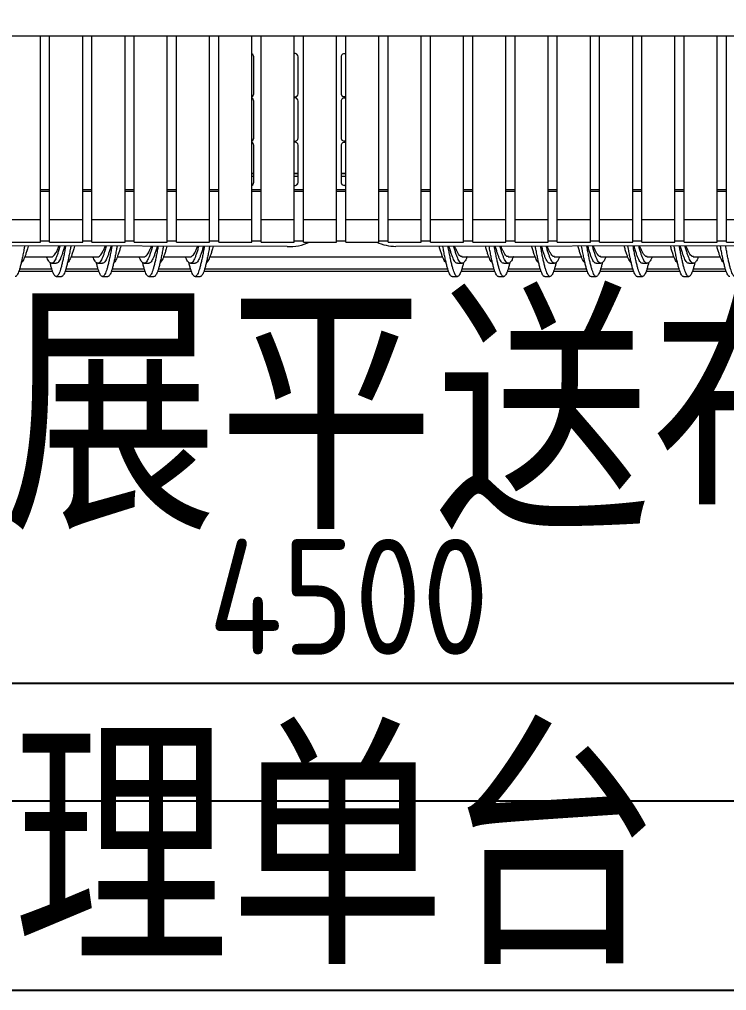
# Model space of a CAD drawing. Extents: x -2187 to 96136, y -11110 to 52208.
# Drawn here: x 49107 to 50177, y 23622 to 25091 of the extents above; entities that cross this region are included whole.
import ezdxf

# ---------------------------------------------------------------- set-up
doc = ezdxf.new("R2010")
doc.units = 0
doc.header["$LTSCALE"] = 1000
doc.header["$MEASUREMENT"] = 0
doc.layers.add('设备型号', color=7, linetype='Continuous')
doc.styles.get("Standard").update_dxf_attribs({"font": 'gbenor.shx', "bigfont": 'gbcbig.shx'})
doc.styles.add('图纸中文说明', font='simplex.shx', dxfattribs={"width": 0.8, "bigfont": 'hztxt.shx'})
doc.dimstyles.new('ISO-25', dxfattribs={"dimscale": 70, "dimtxt": 2.5, "dimasz": 2.5, "dimexe": 1.25, "dimexo": 0.625, "dimtad": 1, "dimtxsty": 'Standard', "dimcen": 2.5, "dimadec": 0, "dimazin": 0, "dimtfac": 1, "dimtmove": 0, "dimatfit": 3, "dimfxl": 0, "dimarcsym": 0})

# ---------------------------------------------------------------- blocks, each defined once
blk = doc.blocks.new('*D138')
at = {"color": 0, "lineweight": -2}
for p, q in [((47340.1, 24729.1), (47340.1, 23998.9)), ((51840.1, 24729.1), (51840.1, 23998.9)), ((51665.1, 24086.4), (47515.1, 24086.4))]:
    blk.add_line(p, q, dxfattribs=at)
at = {"color": 0}
for points in [[(47515.1, 24115.6), (47515.1, 24057.2), (47340.1, 24086.4)], [(51665.1, 24115.6), (51665.1, 24057.2), (51840.1, 24086.4)]]:
    blk.add_solid(points, dxfattribs=at)
at = {"layer": 'Defpoints', "color": 0}
for p in [(47340.1, 24772.8), (51840.1, 24772.8), (47340.1, 24086.4)]:
    blk.add_point(p, dxfattribs=at)
at = {"color": 0, "insert": (49605.7, 24217.7), "char_height": 175, "attachment_point": 5}
blk.add_mtext('4500', dxfattribs=at)
blk = doc.blocks.new('*D140')
at = {"color": 0, "lineweight": -2}
for p, q in [((52096.9, 35905.8), (52902.9, 35905.8)), ((52815.4, 35730.8), (52815.4, 22880.8)), ((46777.2, 22705.8), (52902.9, 22705.8))]:
    blk.add_line(p, q, dxfattribs=at)
at = {"color": 0}
for points in [[(52786.2, 35730.8), (52844.5, 35730.8), (52815.4, 35905.8)], [(52786.2, 22880.8), (52844.5, 22880.8), (52815.4, 22705.8)]]:
    blk.add_solid(points, dxfattribs=at)
at = {"layer": 'Defpoints', "color": 0}
for p in [(52053.1, 35905.8), (46733.5, 22705.8), (52815.4, 22705.8)]:
    blk.add_point(p, dxfattribs=at)
at = {"color": 0, "insert": (52684.1, 29455.8), "char_height": 175, "attachment_point": 5, "rotation": 90}
blk.add_mtext('13200', dxfattribs=at)

msp = doc.modelspace()

# ---------------------------------------------------------------- linework, layer by layer
at = {"color": 7, "linetype": 'Continuous', "lineweight": 15}
for p, q in [((47946.424, 25065.994), (51233.424, 25065.994)), ((49139.117, 24788.058), (49139.117, 25065.994)), ((49153.117, 24788.058), (49153.117, 25065.994)), ((49203.117, 24788.058), (49203.117, 25065.994)), ((49217.117, 24788.058), (49217.117, 25065.994)), ((49267.117, 24788.058), (49267.117, 25065.994)), ((49281.117, 24788.058), (49281.117, 25065.994)), ((49331.117, 24788.058), (49331.117, 25065.994)), ((49345.117, 24788.058), (49345.117, 25065.994)), ((49395.117, 24788.058), (49395.117, 25065.994)), ((49409.117, 24788.058), (49409.117, 25065.994)), ((49459.117, 24788.058), (49459.117, 25065.994)), ((49473.117, 24788.058), (49473.117, 25065.994)), ((49523.117, 24788.058), (49523.117, 25065.994)), ((49537.117, 24788.058), (49537.117, 25065.994)), ((49587.117, 24788.058), (49587.117, 25065.994)), ((49601.117, 24788.058), (49601.117, 25065.994)), ((49651.117, 24788.058), (49651.117, 25065.994)), ((49665.117, 24788.058), (49665.117, 25065.994)), ((49715.117, 24788.058), (49715.117, 25065.994)), ((49729.117, 24788.058), (49729.117, 25065.994)), ((49779.117, 24788.058), (49779.117, 25065.994)), ((49793.117, 24788.058), (49793.117, 25065.994)), ((49843.117, 24788.058), (49843.117, 25065.994)), ((49857.117, 24788.058), (49857.117, 25065.994)), ((49907.117, 24788.058), (49907.117, 25065.994)), ((49921.117, 24788.058), (49921.117, 25065.994)), ((49971.117, 24788.058), (49971.117, 25065.994)), ((49985.117, 24788.058), (49985.117, 25065.994)), ((50035.117, 24788.058), (50035.117, 25065.994)), ((50049.117, 24788.058), (50049.117, 25065.994)), ((50099.117, 24788.058), (50099.117, 25065.994)), ((50113.117, 24788.058), (50113.117, 25065.994)), ((50163.117, 24788.058), (50163.117, 25065.994)), ((50177.117, 24788.058), (50177.117, 25065.994)), ((49461.862, 24978.369), (49461.862, 25034.503)), ((49528.862, 24978.369), (49528.862, 25034.503)), ((49593.862, 25034.011), (49593.862, 24978.861)), ((49461.862, 24911.402), (49461.862, 24967.536)), ((49528.862, 24911.402), (49528.862, 24967.536)), ((49593.862, 24967.044), (49593.862, 24911.894)), ((49461.862, 24844.435), (49461.862, 24900.569)), ((49528.862, 24844.435), (49528.862, 24900.569)), ((49593.862, 24900.077), (49593.862, 24844.928)), ((49461.862, 24857.54), (49459.117, 24857.54)), ((49528.862, 24857.54), (49523.117, 24857.54)), ((49601.117, 24857.54), (49593.862, 24857.54)), ((49139.117, 24831.441), (49153.117, 24831.441)), ((49203.117, 24831.441), (49217.117, 24831.441)), ((49267.117, 24831.441), (49281.117, 24831.441)), ((49331.117, 24831.441), (49345.117, 24831.441)), ((49395.117, 24831.441), (49409.117, 24831.441)), ((49459.117, 24831.441), (49473.117, 24831.441)), ((49523.117, 24831.441), (49537.117, 24831.441)), ((49587.117, 24831.441), (49601.117, 24831.441)), ((49651.117, 24831.441), (49665.117, 24831.441)), ((49715.117, 24831.441), (49729.117, 24831.441)), ((49779.117, 24831.441), (49793.117, 24831.441)), ((49843.117, 24831.441), (49857.117, 24831.441)), ((49907.117, 24831.441), (49921.117, 24831.441)), ((49971.117, 24831.441), (49985.117, 24831.441)), ((50035.117, 24831.441), (50049.117, 24831.441)), ((50099.117, 24831.441), (50113.117, 24831.441)), ((50163.117, 24831.441), (50177.117, 24831.441)), ((49139.117, 24788.058), (49089.117, 24788.058)), ((49139.117, 24754.177), (49139.117, 24788.058)), ((49203.117, 24788.058), (49153.117, 24788.058)), ((49153.117, 24754.177), (49153.117, 24788.058)), ((49203.117, 24754.177), (49203.117, 24788.058)), ((49267.117, 24788.058), (49217.117, 24788.058)), ((49217.117, 24754.177), (49217.117, 24788.058)), ((49267.117, 24754.177), (49267.117, 24788.058)), ((49331.117, 24788.058), (49281.117, 24788.058)), ((49281.117, 24754.177), (49281.117, 24788.058)), ((49331.117, 24754.177), (49331.117, 24788.058)), ((49395.117, 24788.058), (49345.117, 24788.058)), ((49345.117, 24754.177), (49345.117, 24788.058)), ((49395.117, 24754.177), (49395.117, 24788.058)), ((49459.117, 24788.058), (49409.117, 24788.058)), ((49409.117, 24754.177), (49409.117, 24788.058)), ((49459.117, 24754.177), (49459.117, 24788.058)), ((49523.117, 24788.058), (49473.117, 24788.058)), ((49473.117, 24754.177), (49473.117, 24788.058)), ((49523.117, 24754.177), (49523.117, 24788.058)), ((49587.117, 24788.058), (49537.117, 24788.058)), ((49537.117, 24754.177), (49537.117, 24788.058)), ((49587.117, 24754.177), (49587.117, 24788.058)), ((49651.117, 24788.058), (49601.117, 24788.058)), ((49601.117, 24754.177), (49601.117, 24788.058)), ((49651.117, 24754.177), (49651.117, 24788.058)), ((49715.117, 24788.058), (49665.117, 24788.058)), ((49665.117, 24754.177), (49665.117, 24788.058)), ((49715.117, 24754.177), (49715.117, 24788.058)), ((49779.117, 24788.058), (49729.117, 24788.058)), ((49729.117, 24754.177), (49729.117, 24788.058)), ((49779.117, 24754.177), (49779.117, 24788.058)), ((49843.117, 24788.058), (49793.117, 24788.058)), ((49793.117, 24754.177), (49793.117, 24788.058)), ((49843.117, 24754.177), (49843.117, 24788.058)), ((49907.117, 24788.058), (49857.117, 24788.058)), ((49857.117, 24754.177), (49857.117, 24788.058)), ((49907.117, 24754.177), (49907.117, 24788.058)), ((49971.117, 24788.058), (49921.117, 24788.058)), ((49921.117, 24754.177), (49921.117, 24788.058)), ((49971.117, 24754.177), (49971.117, 24788.058)), ((50035.117, 24788.058), (49985.117, 24788.058)), ((49985.117, 24754.177), (49985.117, 24788.058)), ((50035.117, 24754.177), (50035.117, 24788.058)), ((50099.117, 24788.058), (50049.117, 24788.058)), ((50049.117, 24754.177), (50049.117, 24788.058)), ((50099.117, 24754.177), (50099.117, 24788.058)), ((50163.117, 24788.058), (50113.117, 24788.058)), ((50113.117, 24754.177), (50113.117, 24788.058)), ((50163.117, 24754.177), (50163.117, 24788.058)), ((50227.117, 24788.058), (50177.117, 24788.058)), ((50177.117, 24754.177), (50177.117, 24788.058)), ((49089.117, 24754.177), (49139.117, 24754.177)), ((49139.117, 24756.04), (49153.117, 24756.04)), ((49153.117, 24754.177), (49203.117, 24754.177)), ((49203.117, 24756.04), (49217.117, 24756.04)), ((49217.117, 24754.177), (49267.117, 24754.177)), ((49267.117, 24756.04), (49281.117, 24756.04)), ((49281.117, 24754.177), (49331.117, 24754.177)), ((49331.117, 24756.04), (49345.117, 24756.04)), ((49345.117, 24754.177), (49395.117, 24754.177)), ((49395.117, 24756.04), (49409.117, 24756.04)), ((49409.117, 24754.177), (49459.117, 24754.177)), ((49459.117, 24756.04), (49473.117, 24756.04)), ((49473.117, 24754.177), (49523.117, 24754.177)), ((49523.117, 24756.04), (49537.117, 24756.04)), ((49537.117, 24754.177), (49587.117, 24754.177)), ((49587.117, 24756.04), (49601.117, 24756.04)), ((49601.117, 24754.177), (49651.117, 24754.177)), ((49651.117, 24756.04), (49665.117, 24756.04)), ((49665.117, 24754.177), (49715.117, 24754.177)), ((49715.117, 24756.04), (49729.117, 24756.04)), ((49729.117, 24754.177), (49779.117, 24754.177)), ((49779.117, 24756.04), (49793.117, 24756.04)), ((49793.117, 24754.177), (49843.117, 24754.177)), ((49843.117, 24756.04), (49857.117, 24756.04)), ((49857.117, 24754.177), (49907.117, 24754.177)), ((49907.117, 24756.04), (49921.117, 24756.04)), ((49921.117, 24754.177), (49971.117, 24754.177)), ((49971.117, 24756.04), (49985.117, 24756.04)), ((49985.117, 24754.177), (50035.117, 24754.177)), ((50035.117, 24756.04), (50049.117, 24756.04)), ((50049.117, 24754.177), (50099.117, 24754.177)), ((50099.117, 24756.04), (50113.117, 24756.04)), ((50113.117, 24754.177), (50163.117, 24754.177)), ((50163.117, 24756.04), (50177.117, 24756.04)), ((50177.117, 24754.177), (50227.117, 24754.177)), ((49512.262, 24747.604), (47940.138, 24750.278)), ((51249.064, 24750.417), (49676.941, 24747.743)), ((49115.505, 24732.04), (49155.992, 24732.04)), ((49155.992, 24722.116), (49163.049, 24722.116)), ((49185.505, 24732.04), (49225.992, 24732.04)), ((49225.992, 24722.116), (49233.049, 24722.116)), ((49255.505, 24732.04), (49295.992, 24732.04)), ((49295.992, 24722.116), (49303.049, 24722.116)), ((49325.505, 24732.04), (49365.992, 24732.04)), ((49365.992, 24722.116), (49373.049, 24722.116)), ((49395.505, 24732.04), (49747.539, 24732.04)), ((49769.99, 24722.116), (49777.047, 24722.116)), ((49776.547, 24732.04), (49817.539, 24732.04)), ((49839.99, 24722.116), (49847.047, 24722.116)), ((49846.547, 24732.04), (49887.539, 24732.04)), ((49909.99, 24722.116), (49917.047, 24722.116)), ((49916.547, 24732.04), (49957.539, 24732.04)), ((49979.99, 24722.116), (49987.047, 24722.116)), ((49986.547, 24732.04), (50027.539, 24732.04)), ((50049.99, 24722.116), (50057.047, 24722.116)), ((50056.547, 24732.04), (50097.539, 24732.04)), ((50119.99, 24722.116), (50127.047, 24722.116)), ((50126.547, 24732.04), (50167.539, 24732.04)), ((49157.702, 24709.543), (49106.27, 24709.543)), ((49227.702, 24709.543), (49176.27, 24709.543)), ((49297.702, 24709.543), (49246.27, 24709.543)), ((49367.702, 24709.543), (49316.27, 24709.543)), ((49756.767, 24709.543), (49386.27, 24709.543)), ((49826.767, 24709.543), (49775.347, 24709.543)), ((49896.767, 24709.543), (49845.347, 24709.543)), ((49966.767, 24709.543), (49915.347, 24709.543)), ((50036.767, 24709.543), (49985.347, 24709.543)), ((50106.767, 24709.543), (50055.347, 24709.543)), ((50176.767, 24709.543), (50125.347, 24709.543)), ((49163.049, 24702.116), (49170.935, 24702.116)), ((49233.049, 24702.116), (49240.935, 24702.116)), ((49303.049, 24702.116), (49310.935, 24702.116)), ((49373.049, 24702.116), (49380.935, 24702.116)), ((49762.104, 24702.116), (49769.99, 24702.116)), ((49832.104, 24702.116), (49839.99, 24702.116)), ((49902.104, 24702.116), (49909.99, 24702.116)), ((49972.104, 24702.116), (49979.99, 24702.116)), ((50042.104, 24702.116), (50049.99, 24702.116)), ((50112.104, 24702.116), (50119.99, 24702.116))]:
    msp.add_line(p, q, dxfattribs=at)
at = {"color": 8, "linetype": 'Continuous', "lineweight": 15}
for p, q in [((49461.862, 24858.04), (49459.117, 24858.04)), ((49528.862, 24858.04), (49523.117, 24858.04)), ((49601.117, 24858.04), (49593.862, 24858.04)), ((49461.862, 24853.432), (49459.117, 24853.432)), ((49528.862, 24853.432), (49523.117, 24853.432)), ((49601.117, 24853.432), (49593.862, 24853.432)), ((49153.117, 24833.011), (49139.117, 24833.011)), ((49217.117, 24833.011), (49203.117, 24833.011)), ((49281.117, 24833.011), (49267.117, 24833.011)), ((49345.117, 24833.011), (49331.117, 24833.011)), ((49409.117, 24833.011), (49395.117, 24833.011)), ((49473.117, 24833.011), (49459.117, 24833.011)), ((49537.117, 24833.011), (49523.117, 24833.011)), ((49601.117, 24833.011), (49587.117, 24833.011)), ((49665.117, 24833.011), (49651.117, 24833.011)), ((49729.117, 24833.011), (49715.117, 24833.011)), ((49793.117, 24833.011), (49779.117, 24833.011)), ((49857.117, 24833.011), (49843.117, 24833.011)), ((49921.117, 24833.011), (49907.117, 24833.011)), ((49985.117, 24833.011), (49971.117, 24833.011)), ((50049.117, 24833.011), (50035.117, 24833.011)), ((50113.117, 24833.011), (50099.117, 24833.011)), ((50177.117, 24833.011), (50163.117, 24833.011)), ((49156.526, 24713.043), (49107.457, 24713.043)), ((49226.526, 24713.043), (49177.457, 24713.043)), ((49296.526, 24713.043), (49247.457, 24713.043)), ((49366.526, 24713.043), (49317.457, 24713.043)), ((49755.574, 24713.043), (49387.457, 24713.043)), ((49825.574, 24713.043), (49776.514, 24713.043)), ((49895.574, 24713.043), (49846.514, 24713.043)), ((49965.574, 24713.043), (49916.514, 24713.043)), ((50035.574, 24713.043), (49986.514, 24713.043)), ((50105.574, 24713.043), (50056.514, 24713.043)), ((50175.574, 24713.043), (50126.514, 24713.043))]:
    msp.add_line(p, q, dxfattribs=at)
msp.add_lwpolyline([(46733.469, 23622.073), (46733.469, 23909.152), (51841.663, 23909.152), (51841.663, 23622.073)])
at = {"color": 7, "linetype": 'Continuous', "lineweight": 15}
for centre, radius, start, end in [((49456.944, 25034.486), 4.918, 0.200996, 63.780415), ((49523.876, 25034.443), 4.987, 0.684331, 98.754301), ((49598.861, 25033.944), 4.999, 63.179428, 179.236247), ((49456.944, 24978.647), 4.918, 296.219585, 359.799004), ((49456.944, 24978.386), 4.918, 296.219585, 359.799004), ((49456.944, 24967.519), 4.918, 0.200996, 63.780415), ((49523.876, 24978.689), 4.987, 261.245699, 359.315669), ((49523.888, 24978.414), 4.975, 261.084334, 359.477034), ((49523.876, 24967.477), 4.987, 0.684331, 98.754301), ((49598.861, 24979.188), 4.999, 180.763753, 296.820572), ((49598.861, 24978.928), 4.999, 180.763753, 296.820572), ((49598.861, 24966.977), 4.999, 63.179428, 179.236247), ((49456.944, 24911.68), 4.918, 296.219585, 359.799004), ((49456.944, 24911.419), 4.918, 296.219585, 359.799004), ((49456.944, 24900.552), 4.918, 0.200996, 63.780415), ((49523.876, 24911.722), 4.987, 261.245699, 359.315669), ((49523.888, 24911.447), 4.975, 261.084334, 359.477034), ((49523.876, 24900.51), 4.987, 0.684331, 98.754301), ((49598.861, 24912.222), 4.999, 180.763753, 296.820572), ((49598.861, 24911.961), 4.999, 180.763753, 296.820572), ((49598.861, 24900.01), 4.999, 63.179428, 179.236247), ((49456.944, 24844.713), 4.918, 296.219585, 359.799004), ((49456.944, 24844.452), 4.918, 296.219585, 359.799004), ((49523.876, 24844.755), 4.987, 261.245699, 359.315669), ((49523.888, 24844.481), 4.975, 261.084334, 359.477034), ((49598.861, 24845.255), 4.999, 180.763753, 296.820572), ((49598.861, 24844.994), 4.999, 180.763753, 296.820572), ((49516.832, 24815.724), 68.273, 266.161755, 295.645073), ((49676.814, 24815.996), 68.253, 244.923031, 270.106761)]:
    msp.add_arc(centre, radius, start, end, dxfattribs=at)
for points, knots in [([(49115.161, 24748.28), (49114.831, 24746.437), (49114.015, 24741.884), (49112.714, 24735.061), (49111.252, 24727.923), (49109.797, 24721.465), (49108.338, 24715.786), (49106.878, 24710.982), (49105.423, 24707.145), (49103.961, 24704.301), (49102.504, 24702.651), (49101.496, 24701.961), (49100.972, 24702.142), (49100.934, 24702.155)], [0, 0, 0, 0, 0.06962815, 0.17210174, 0.27465695, 0.37710824, 0.47962635, 0.58214446, 0.68459575, 0.78715096, 0.88962454, 0.99209813, 1, 1, 1, 1]), ([(49120.675, 24748.27), (49120.277, 24746.81), (49119.295, 24743.215), (49117.728, 24738.1), (49115.977, 24733.035), (49114.228, 24728.805), (49112.479, 24725.586), (49111.112, 24723.654), (49110.328, 24723.183), (49110.128, 24723.063)], [0, 0, 0, 0, 0.11343648, 0.27941686, 0.44539725, 0.61129309, 0.77718893, 0.94316931, 1, 1, 1, 1]), ([(49168.652, 24748.189), (49168.261, 24746.757), (49167.287, 24743.189), (49165.728, 24738.101), (49163.977, 24733.031), (49162.228, 24728.818), (49160.479, 24725.54), (49158.728, 24723.285), (49156.977, 24722.107), (49155.228, 24722.038), (49153.479, 24723.07), (49151.728, 24725.207), (49150.055, 24728.152), (49148.967, 24730.808), (49148.463, 24732.04)], [0, 0, 0, 0, 0.05813391, 0.14483472, 0.23153553, 0.31819218, 0.40484883, 0.49154964, 0.57825045, 0.6649071, 0.75156375, 0.83826456, 0.92496537, 1, 1, 1, 1]), ([(49177.256, 24748.174), (49176.933, 24746.367), (49176.123, 24741.85), (49174.828, 24735.061), (49173.367, 24727.923), (49171.911, 24721.465), (49170.452, 24715.785), (49168.992, 24710.983), (49167.537, 24707.139), (49166.075, 24704.321), (49164.619, 24702.576), (49163.162, 24701.933), (49161.7, 24702.405), (49160.245, 24703.982), (49158.785, 24706.641), (49157.326, 24710.321), (49155.87, 24715.02), (49154.715, 24719.294), (49154.048, 24722.229), (49153.868, 24723.024)], [0, 0, 0, 0, 0.04154033, 0.10387737, 0.16626407, 0.22858755, 0.29095167, 0.3533158, 0.41563928, 0.47802597, 0.54036301, 0.60270005, 0.66508675, 0.72741022, 0.78977435, 0.85213848, 0.91446196, 0.97684865, 1, 1, 1, 1]), ([(49155.992, 24732.073), (49156.029, 24732.062), (49156.796, 24731.84), (49158.292, 24732.656), (49160.479, 24734.611), (49162.667, 24737.944), (49164.854, 24742.429), (49166.348, 24745.957), (49167.113, 24748.09), (49167.15, 24748.191)], [0, 0, 0, 0, 0.01003373, 0.20608841, 0.40213647, 0.59817924, 0.79421802, 0.99025415, 1, 1, 1, 1]), ([(49175.706, 24748.177), (49175.316, 24746.749), (49174.343, 24743.185), (49172.785, 24738.102), (49171.034, 24733.031), (49169.285, 24728.82), (49167.537, 24725.531), (49165.785, 24723.317), (49164.288, 24722.18), (49163.376, 24722.233), (49163.048, 24722.252)], [0, 0, 0, 0, 0.09245974, 0.23074586, 0.36903197, 0.50724765, 0.64546332, 0.78374943, 0.92203555, 1, 1, 1, 1]), ([(49185.14, 24748.161), (49184.817, 24746.359), (49184.008, 24741.846), (49182.714, 24735.061), (49181.252, 24727.923), (49179.797, 24721.465), (49178.338, 24715.786), (49176.878, 24710.982), (49175.423, 24707.145), (49173.961, 24704.301), (49172.504, 24702.651), (49171.496, 24701.961), (49170.972, 24702.142), (49170.934, 24702.155)], [0, 0, 0, 0, 0.06821947, 0.1708482, 0.27355869, 0.37616511, 0.47883844, 0.58151178, 0.6841182, 0.78682869, 0.88945742, 0.99208616, 1, 1, 1, 1]), ([(49190.642, 24748.151), (49190.255, 24746.732), (49189.284, 24743.177), (49187.728, 24738.101), (49185.977, 24733.035), (49184.228, 24728.805), (49182.479, 24725.586), (49181.112, 24723.654), (49180.328, 24723.183), (49180.128, 24723.063)], [0, 0, 0, 0, 0.1106549, 0.27715604, 0.44365719, 0.61007352, 0.77648986, 0.94299101, 1, 1, 1, 1]), ([(49238.619, 24748.07), (49238.239, 24746.678), (49237.276, 24743.151), (49235.728, 24738.102), (49233.977, 24733.031), (49232.228, 24728.818), (49230.479, 24725.54), (49228.728, 24723.285), (49226.977, 24722.107), (49225.228, 24722.038), (49223.479, 24723.07), (49221.728, 24725.207), (49220.055, 24728.152), (49218.967, 24730.808), (49218.463, 24732.04)], [0, 0, 0, 0, 0.05659261, 0.1434353, 0.23027799, 0.31707644, 0.4038749, 0.49071759, 0.57756028, 0.66435874, 0.7511572, 0.83799989, 0.92484258, 1, 1, 1, 1]), ([(49247.235, 24748.055), (49246.918, 24746.289), (49246.116, 24741.811), (49244.828, 24735.061), (49243.367, 24727.923), (49241.911, 24721.465), (49240.452, 24715.785), (49238.992, 24710.983), (49237.537, 24707.139), (49236.075, 24704.321), (49234.619, 24702.576), (49233.162, 24701.933), (49231.7, 24702.405), (49230.245, 24703.982), (49228.785, 24706.641), (49227.326, 24710.321), (49225.87, 24715.02), (49224.715, 24719.294), (49224.048, 24722.229), (49223.868, 24723.024)], [0, 0, 0, 0, 0.04065805, 0.10305247, 0.16549659, 0.22787744, 0.29029898, 0.35272051, 0.41510136, 0.47754549, 0.53993991, 0.60233433, 0.66477845, 0.7271593, 0.78958083, 0.85200237, 0.91438322, 0.97682734, 1, 1, 1, 1]), ([(49225.992, 24732.073), (49226.029, 24732.062), (49226.796, 24731.84), (49228.292, 24732.656), (49230.479, 24734.612), (49232.667, 24737.944), (49234.854, 24742.43), (49236.334, 24745.919), (49237.085, 24748.011), (49237.107, 24748.072)], [0, 0, 0, 0, 0.010072348, 0.206881657, 0.403684321, 0.600481664, 0.797275013, 0.994065699, 1, 1, 1, 1]), ([(49245.673, 24748.058), (49245.294, 24746.67), (49244.332, 24743.148), (49242.785, 24738.102), (49241.034, 24733.031), (49239.285, 24728.82), (49237.537, 24725.531), (49235.785, 24723.317), (49234.288, 24722.18), (49233.376, 24722.233), (49233.048, 24722.252)], [0, 0, 0, 0, 0.09008868, 0.22873608, 0.36738349, 0.50596027, 0.64453705, 0.78318445, 0.92183185, 1, 1, 1, 1]), ([(49255.118, 24748.042), (49254.802, 24746.28), (49254.001, 24741.807), (49252.714, 24735.061), (49251.252, 24727.923), (49249.797, 24721.465), (49248.338, 24715.786), (49246.878, 24710.982), (49245.423, 24707.145), (49243.961, 24704.301), (49242.504, 24702.651), (49241.496, 24701.961), (49240.972, 24702.142), (49240.934, 24702.155)], [0, 0, 0, 0, 0.0668065, 0.16959087, 0.27245711, 0.37521912, 0.47804815, 0.58087718, 0.68363919, 0.78650543, 0.8892898, 0.99207416, 1, 1, 1, 1]), ([(49260.609, 24748.032), (49260.233, 24746.654), (49259.273, 24743.14), (49257.728, 24738.101), (49255.977, 24733.035), (49254.228, 24728.805), (49252.479, 24725.586), (49251.112, 24723.654), (49250.328, 24723.183), (49250.128, 24723.063)], [0, 0, 0, 0, 0.1078558, 0.27488099, 0.44190617, 0.60884628, 0.7757864, 0.94281158, 1, 1, 1, 1]), ([(49308.587, 24747.951), (49308.218, 24746.6), (49307.265, 24743.114), (49305.728, 24738.102), (49303.977, 24733.031), (49302.228, 24728.818), (49300.479, 24725.54), (49298.728, 24723.285), (49296.977, 24722.107), (49295.228, 24722.038), (49293.479, 24723.07), (49291.728, 24725.207), (49290.055, 24728.152), (49288.967, 24730.808), (49288.463, 24732.04)], [0, 0, 0, 0, 0.05504625, 0.14203129, 0.22901632, 0.31595705, 0.40289778, 0.48988282, 0.57686785, 0.66380859, 0.75074932, 0.83773435, 0.92471939, 1, 1, 1, 1]), ([(49317.213, 24747.936), (49316.904, 24746.21), (49316.109, 24741.773), (49314.828, 24735.061), (49313.367, 24727.923), (49311.911, 24721.465), (49310.452, 24715.785), (49308.992, 24710.983), (49307.537, 24707.139), (49306.075, 24704.321), (49304.619, 24702.576), (49303.162, 24701.933), (49301.7, 24702.405), (49300.245, 24703.982), (49298.785, 24706.641), (49297.326, 24710.321), (49295.87, 24715.02), (49294.715, 24719.294), (49294.048, 24722.229), (49293.868, 24723.024)], [0, 0, 0, 0, 0.03977414, 0.10222605, 0.1647277, 0.22716603, 0.28964508, 0.35212413, 0.41456245, 0.47706411, 0.53951602, 0.60196793, 0.66446959, 0.72690791, 0.78938696, 0.85186601, 0.91430433, 0.97680599, 1, 1, 1, 1]), ([(49295.992, 24732.073), (49296.029, 24732.062), (49296.796, 24731.84), (49298.292, 24732.656), (49300.479, 24734.612), (49302.667, 24737.943), (49304.854, 24742.432), (49306.32, 24745.882), (49307.056, 24747.932), (49307.064, 24747.953)], [0, 0, 0, 0, 0.01011127, 0.20768103, 0.40524413, 0.60280188, 0.80035563, 0.9979067, 1, 1, 1, 1]), ([(49315.64, 24747.939), (49315.272, 24746.592), (49314.321, 24743.11), (49312.785, 24738.103), (49311.034, 24733.03), (49309.285, 24728.82), (49307.537, 24725.531), (49305.785, 24723.317), (49304.288, 24722.18), (49303.376, 24722.233), (49303.048, 24722.252)], [0, 0, 0, 0, 0.087705199, 0.226715783, 0.365726367, 0.504666147, 0.643605927, 0.782616511, 0.921627095, 1, 1, 1, 1]), ([(49325.097, 24747.923), (49324.788, 24746.201), (49323.994, 24741.769), (49322.714, 24735.061), (49321.252, 24727.923), (49319.797, 24721.465), (49318.338, 24715.786), (49316.878, 24710.982), (49315.423, 24707.145), (49313.961, 24704.301), (49312.504, 24702.651), (49311.496, 24701.961), (49310.972, 24702.142), (49310.934, 24702.155)], [0, 0, 0, 0, 0.06538925, 0.16832972, 0.27135218, 0.37427026, 0.47725545, 0.58024065, 0.68315873, 0.78618119, 0.88912166, 0.99206212, 1, 1, 1, 1]), ([(49330.576, 24747.913), (49330.211, 24746.575), (49329.262, 24743.102), (49327.728, 24738.102), (49325.977, 24733.034), (49324.228, 24728.805), (49322.479, 24725.586), (49321.112, 24723.654), (49320.328, 24723.183), (49320.128, 24723.063)], [0, 0, 0, 0, 0.10503903, 0.27259157, 0.4401441, 0.60761129, 0.77507849, 0.94263102, 1, 1, 1, 1]), ([(49378.554, 24747.832), (49378.196, 24746.521), (49377.254, 24743.077), (49375.728, 24738.103), (49373.977, 24733.031), (49372.228, 24728.818), (49370.479, 24725.54), (49368.728, 24723.285), (49366.977, 24722.107), (49365.228, 24722.038), (49363.479, 24723.07), (49361.728, 24725.207), (49360.055, 24728.152), (49358.967, 24730.808), (49358.463, 24732.04)], [0, 0, 0, 0, 0.05349482, 0.14062267, 0.22775052, 0.31483399, 0.40191746, 0.4890453, 0.57617315, 0.66325662, 0.75034009, 0.83746794, 0.92459579, 1, 1, 1, 1]), ([(49387.192, 24747.817), (49386.89, 24746.131), (49386.102, 24741.735), (49384.828, 24735.062), (49383.367, 24727.923), (49381.911, 24721.466), (49380.452, 24715.785), (49378.992, 24710.983), (49377.537, 24707.139), (49376.075, 24704.321), (49374.619, 24702.576), (49373.162, 24701.933), (49371.7, 24702.405), (49370.245, 24703.982), (49368.785, 24706.641), (49367.326, 24710.321), (49365.87, 24715.02), (49364.715, 24719.294), (49364.048, 24722.229), (49363.868, 24723.024)], [0, 0, 0, 0, 0.0388886, 0.1013981, 0.1639574, 0.22645331, 0.28898997, 0.35152664, 0.41402255, 0.47658185, 0.53909135, 0.60160085, 0.66416015, 0.72665606, 0.78919273, 0.8517294, 0.9142253, 0.9767846, 1, 1, 1, 1]), ([(49365.992, 24732.073), (49366.029, 24732.062), (49366.796, 24731.84), (49368.292, 24732.658), (49370.479, 24734.605), (49372.667, 24737.966), (49374.838, 24742.315), (49376.281, 24745.968), (49376.994, 24747.774)], [0, 0, 0, 0, 0.01017581, 0.20900676, 0.407831, 0.60664987, 0.8054647, 1, 1, 1, 1]), ([(49385.607, 24747.82), (49385.25, 24746.513), (49384.31, 24743.073), (49382.785, 24738.103), (49381.034, 24733.03), (49379.285, 24728.82), (49377.537, 24725.531), (49375.785, 24723.317), (49374.288, 24722.18), (49373.376, 24722.233), (49373.048, 24722.252)], [0, 0, 0, 0, 0.085309196, 0.22468487, 0.364060544, 0.503365228, 0.642669912, 0.782045586, 0.921421261, 1, 1, 1, 1]), ([(49395.075, 24747.804), (49394.774, 24746.122), (49393.986, 24741.73), (49392.714, 24735.062), (49391.252, 24727.923), (49389.797, 24721.465), (49388.338, 24715.786), (49386.878, 24710.982), (49385.423, 24707.145), (49383.961, 24704.301), (49382.504, 24702.651), (49381.496, 24701.961), (49380.972, 24702.142), (49380.934, 24702.155)], [0, 0, 0, 0, 0.063967687, 0.167064727, 0.270243892, 0.373318507, 0.476460348, 0.57960219, 0.682676805, 0.78585597, 0.88895301, 0.992050049, 1, 1, 1, 1]), ([(49400.543, 24747.794), (49400.189, 24746.497), (49399.251, 24743.065), (49397.728, 24738.102), (49395.977, 24733.034), (49394.228, 24728.805), (49392.479, 24725.586), (49391.112, 24723.654), (49390.328, 24723.183), (49390.128, 24723.063)], [0, 0, 0, 0, 0.10220442, 0.27028764, 0.43837087, 0.60636848, 0.77436609, 0.94244931, 1, 1, 1, 1]), ([(49752.899, 24723.077), (49752.552, 24723.331), (49751.622, 24724.012), (49750.11, 24726.318), (49748.358, 24729.809), (49746.607, 24734.257), (49744.858, 24739.53), (49743.482, 24744.126), (49742.688, 24747.072), (49742.476, 24747.855)], [0, 0, 0, 0, 0.09989718, 0.26773926, 0.43566687, 0.60359449, 0.77143657, 0.93927865, 1, 1, 1, 1]), ([(49762.106, 24702.2), (49762.015, 24702.174), (49761.439, 24702.004), (49760.372, 24702.774), (49758.916, 24704.56), (49757.459, 24707.513), (49755.997, 24711.458), (49754.542, 24716.363), (49753.082, 24722.132), (49751.623, 24728.666), (49750.167, 24735.874), (49748.94, 24742.32), (49748.202, 24746.453), (49747.95, 24747.864)], [0, 0, 0, 0, 0.01927702, 0.12235867, 0.22535826, 0.32835786, 0.43143951, 0.53441671, 0.63746106, 0.74050542, 0.84348262, 0.94656426, 1, 1, 1, 1]), ([(49779.141, 24722.917), (49778.917, 24721.939), (49778.207, 24718.842), (49777.011, 24714.464), (49775.55, 24709.873), (49774.094, 24706.301), (49772.635, 24703.758), (49771.175, 24702.3), (49769.72, 24701.949), (49768.258, 24702.712), (49766.801, 24704.576), (49765.344, 24707.509), (49763.883, 24711.46), (49762.427, 24716.362), (49760.968, 24722.132), (49759.508, 24728.666), (49758.053, 24735.874), (49756.825, 24742.325), (49756.086, 24746.462), (49755.833, 24747.877)], [0, 0, 0, 0, 0.02890884, 0.09146099, 0.15406297, 0.21660152, 0.27918085, 0.34176019, 0.40429873, 0.46690071, 0.52945286, 0.59200502, 0.65460699, 0.71714554, 0.77972487, 0.84230421, 0.90484275, 0.96744473, 1, 1, 1, 1]), ([(49769.994, 24722.196), (49769.513, 24722.235), (49768.448, 24722.322), (49766.801, 24723.784), (49765.053, 24726.282), (49763.301, 24729.818), (49761.55, 24734.255), (49759.801, 24739.53), (49758.423, 24744.134), (49757.626, 24747.089), (49757.412, 24747.88)], [0, 0, 0, 0, 0.1147116, 0.25376043, 0.39280926, 0.53192895, 0.67104864, 0.81009746, 0.94914629, 1, 1, 1, 1]), ([(49784.577, 24732.04), (49784.504, 24731.842), (49783.847, 24730.054), (49782.607, 24727.49), (49780.858, 24724.533), (49779.11, 24722.706), (49777.358, 24721.947), (49775.607, 24722.306), (49773.858, 24723.764), (49772.11, 24726.288), (49770.358, 24729.817), (49768.607, 24734.255), (49766.858, 24739.53), (49765.479, 24744.138), (49764.681, 24747.097), (49764.466, 24747.892)], [0, 0, 0, 0, 0.01083725, 0.09787813, 0.18487467, 0.27187121, 0.35891209, 0.44595297, 0.53294951, 0.61994606, 0.70698693, 0.79402781, 0.88102435, 0.9680209, 1, 1, 1, 1]), ([(49777.045, 24732.207), (49776.712, 24732.171), (49775.65, 24732.053), (49773.858, 24733.295), (49771.671, 24735.816), (49769.484, 24739.647), (49767.609, 24743.706), (49766.463, 24746.746), (49766.046, 24747.853)], [0, 0, 0, 0, 0.09086564, 0.28970664, 0.48854764, 0.68738999, 0.88623503, 1, 1, 1, 1]), ([(49822.899, 24723.077), (49822.552, 24723.331), (49821.622, 24724.012), (49820.11, 24726.318), (49818.358, 24729.809), (49816.607, 24734.257), (49814.858, 24739.529), (49813.471, 24744.164), (49812.666, 24747.151), (49812.444, 24747.974)], [0, 0, 0, 0, 0.09958797, 0.26691055, 0.43431839, 0.60172623, 0.76904881, 0.93637138, 1, 1, 1, 1]), ([(49832.106, 24702.2), (49832.015, 24702.174), (49831.439, 24702.004), (49830.372, 24702.774), (49828.916, 24704.56), (49827.459, 24707.513), (49825.997, 24711.458), (49824.542, 24716.363), (49823.082, 24722.132), (49821.623, 24728.666), (49820.167, 24735.874), (49818.933, 24742.359), (49818.188, 24746.532), (49817.929, 24747.983)], [0, 0, 0, 0, 0.0192479, 0.12217386, 0.22501789, 0.32786192, 0.43078787, 0.53360954, 0.63649826, 0.73938698, 0.84220864, 0.9451346, 1, 1, 1, 1]), ([(49849.141, 24722.917), (49848.917, 24721.939), (49848.207, 24718.842), (49847.011, 24714.464), (49845.55, 24709.873), (49844.094, 24706.301), (49842.635, 24703.758), (49841.175, 24702.3), (49839.72, 24701.949), (49838.258, 24702.712), (49836.801, 24704.576), (49835.344, 24707.509), (49833.883, 24711.46), (49832.427, 24716.362), (49830.968, 24722.132), (49829.508, 24728.666), (49828.053, 24735.874), (49826.818, 24742.363), (49826.072, 24746.541), (49825.812, 24747.996)], [0, 0, 0, 0, 0.02888231, 0.09137705, 0.15392157, 0.21640272, 0.27892462, 0.34144652, 0.40392767, 0.46647219, 0.52896693, 0.59146167, 0.65400619, 0.71648734, 0.77900924, 0.84153114, 0.90401229, 0.96655681, 1, 1, 1, 1]), ([(49839.994, 24722.196), (49839.513, 24722.235), (49838.448, 24722.322), (49836.801, 24723.784), (49835.053, 24726.282), (49833.301, 24729.818), (49831.55, 24734.255), (49829.801, 24739.53), (49828.412, 24744.172), (49827.604, 24747.167), (49827.38, 24747.999)], [0, 0, 0, 0, 0.114417297, 0.253109383, 0.391801469, 0.530564233, 0.669326997, 0.808019083, 0.946711169, 1, 1, 1, 1]), ([(49854.577, 24732.04), (49854.504, 24731.842), (49853.847, 24730.054), (49852.607, 24727.49), (49850.858, 24724.533), (49849.11, 24722.706), (49847.358, 24721.947), (49845.607, 24722.306), (49843.858, 24723.764), (49842.11, 24726.288), (49840.358, 24729.817), (49838.607, 24734.255), (49836.858, 24739.529), (49835.468, 24744.175), (49834.659, 24747.175), (49834.434, 24748.011)], [0, 0, 0, 0, 0.01081984, 0.09772086, 0.18457763, 0.27143439, 0.35833542, 0.44523645, 0.53209321, 0.61894998, 0.705851, 0.79275203, 0.8796088, 0.96646556, 1, 1, 1, 1]), ([(49847.045, 24732.207), (49846.712, 24732.171), (49845.65, 24732.053), (49843.858, 24733.295), (49841.671, 24735.816), (49839.484, 24739.646), (49837.588, 24743.755), (49836.421, 24746.852), (49835.984, 24748.014)], [0, 0, 0, 0, 0.09035625, 0.28808255, 0.48580884, 0.68353648, 0.8812668, 1, 1, 1, 1]), ([(49892.899, 24723.077), (49892.552, 24723.331), (49891.622, 24724.012), (49890.11, 24726.318), (49888.358, 24729.809), (49886.607, 24734.257), (49884.858, 24739.528), (49883.461, 24744.201), (49882.644, 24747.229), (49882.412, 24748.093)], [0, 0, 0, 0, 0.09928068, 0.26608695, 0.43297823, 0.59986951, 0.76667578, 0.93348205, 1, 1, 1, 1]), ([(49902.106, 24702.2), (49902.015, 24702.174), (49901.439, 24702.004), (49900.372, 24702.774), (49898.916, 24704.56), (49897.459, 24707.513), (49895.997, 24711.458), (49894.542, 24716.363), (49893.082, 24722.132), (49891.623, 24728.666), (49890.167, 24735.874), (49888.926, 24742.397), (49888.174, 24746.611), (49887.907, 24748.102)], [0, 0, 0, 0, 0.01921888, 0.12198961, 0.22467854, 0.32736747, 0.4301382, 0.5328048, 0.63553836, 0.73827191, 0.84093851, 0.94370924, 1, 1, 1, 1]), ([(49919.141, 24722.917), (49918.917, 24721.939), (49918.207, 24718.842), (49917.011, 24714.464), (49915.55, 24709.873), (49914.094, 24706.301), (49912.635, 24703.758), (49911.175, 24702.3), (49909.72, 24701.949), (49908.258, 24702.712), (49906.801, 24704.576), (49905.344, 24707.509), (49903.883, 24711.46), (49902.427, 24716.362), (49900.968, 24722.132), (49899.508, 24728.666), (49898.053, 24735.874), (49896.811, 24742.402), (49896.058, 24746.62), (49895.791, 24748.115)], [0, 0, 0, 0, 0.02885583, 0.09129326, 0.15378043, 0.21620429, 0.27866886, 0.34113343, 0.40355728, 0.46604445, 0.52848189, 0.59091932, 0.6534065, 0.71583035, 0.77829492, 0.84075949, 0.90318334, 0.96567052, 1, 1, 1, 1]), ([(49909.994, 24722.196), (49909.513, 24722.235), (49908.448, 24722.322), (49906.801, 24723.784), (49905.053, 24726.282), (49903.301, 24729.818), (49901.55, 24734.255), (49899.801, 24739.529), (49898.401, 24744.209), (49897.583, 24747.246), (49897.348, 24748.118)], [0, 0, 0, 0, 0.1141245, 0.25246167, 0.39079884, 0.5292065, 0.66761417, 0.80595134, 0.94428851, 1, 1, 1, 1]), ([(49924.577, 24732.04), (49924.504, 24731.842), (49923.847, 24730.054), (49922.607, 24727.49), (49920.858, 24724.533), (49919.11, 24722.706), (49917.358, 24721.947), (49915.607, 24722.306), (49913.858, 24723.764), (49912.11, 24726.288), (49910.358, 24729.817), (49908.607, 24734.255), (49906.858, 24739.529), (49905.457, 24744.213), (49904.638, 24747.254), (49904.402, 24748.13)], [0, 0, 0, 0, 0.01080248, 0.09756411, 0.18428154, 0.27099897, 0.3577606, 0.44452223, 0.53123966, 0.61795709, 0.70471872, 0.79148034, 0.87819778, 0.96491521, 1, 1, 1, 1]), ([(49917.045, 24732.207), (49916.712, 24732.171), (49915.65, 24732.053), (49913.858, 24733.295), (49911.671, 24735.817), (49909.484, 24739.645), (49907.573, 24743.79), (49906.391, 24746.929), (49905.938, 24748.133)], [0, 0, 0, 0, 0.08998305, 0.28689269, 0.48380233, 0.6807133, 0.87762694, 1, 1, 1, 1]), ([(49962.899, 24723.077), (49962.552, 24723.331), (49961.622, 24724.012), (49960.11, 24726.318), (49958.358, 24729.809), (49956.607, 24734.258), (49954.858, 24739.528), (49953.45, 24744.239), (49952.623, 24747.308), (49952.379, 24748.212)], [0, 0, 0, 0, 0.09897528, 0.26526842, 0.43164631, 0.59802421, 0.76431735, 0.9306105, 1, 1, 1, 1]), ([(49972.106, 24702.2), (49972.015, 24702.174), (49971.439, 24702.004), (49970.372, 24702.774), (49968.916, 24704.56), (49967.459, 24707.513), (49965.997, 24711.458), (49964.542, 24716.363), (49963.082, 24722.132), (49961.623, 24728.666), (49960.167, 24735.873), (49958.919, 24742.436), (49958.159, 24746.69), (49957.886, 24748.221)], [0, 0, 0, 0, 0.01918994, 0.12180591, 0.22434021, 0.32687451, 0.42949049, 0.53200249, 0.63458135, 0.7371602, 0.8396722, 0.94228818, 1, 1, 1, 1]), ([(49989.141, 24722.917), (49988.917, 24721.939), (49988.207, 24718.842), (49987.011, 24714.464), (49985.55, 24709.873), (49984.094, 24706.301), (49982.635, 24703.758), (49981.175, 24702.3), (49979.72, 24701.949), (49978.258, 24702.712), (49976.801, 24704.576), (49975.344, 24707.509), (49973.883, 24711.46), (49972.427, 24716.362), (49970.968, 24722.132), (49969.508, 24728.666), (49968.053, 24735.873), (49966.803, 24742.44), (49966.043, 24746.699), (49965.769, 24748.234)], [0, 0, 0, 0, 0.02882939, 0.09120963, 0.15363955, 0.21600622, 0.27841356, 0.34082091, 0.40318757, 0.4656175, 0.52799774, 0.59037797, 0.6528079, 0.71517456, 0.77758191, 0.83998925, 0.90235592, 0.96478584, 1, 1, 1, 1]), ([(49979.994, 24722.196), (49979.513, 24722.235), (49978.448, 24722.322), (49976.801, 24723.784), (49975.053, 24726.282), (49973.301, 24729.818), (49971.55, 24734.255), (49969.801, 24739.528), (49968.39, 24744.247), (49967.561, 24747.325), (49967.315, 24748.237)], [0, 0, 0, 0, 0.1138332, 0.25181726, 0.38980132, 0.52785571, 0.66591009, 0.80389415, 0.94187821, 1, 1, 1, 1]), ([(49994.577, 24732.04), (49994.504, 24731.842), (49993.847, 24730.054), (49992.607, 24727.49), (49990.858, 24724.533), (49989.11, 24722.706), (49987.358, 24721.947), (49985.607, 24722.306), (49983.858, 24723.764), (49982.11, 24726.288), (49980.358, 24729.817), (49978.607, 24734.255), (49976.858, 24739.528), (49975.446, 24744.251), (49974.616, 24747.333), (49974.369, 24748.249)], [0, 0, 0, 0, 0.01078518, 0.09740785, 0.1839864, 0.27056495, 0.35718762, 0.44381029, 0.53038884, 0.61696739, 0.70359006, 0.79021273, 0.87679128, 0.96336983, 1, 1, 1, 1]), ([(49987.045, 24732.207), (49986.712, 24732.171), (49985.65, 24732.053), (49983.858, 24733.295), (49981.671, 24735.817), (49979.484, 24739.644), (49977.558, 24743.826), (49976.36, 24747.007), (49975.892, 24748.252)], [0, 0, 0, 0, 0.08961293, 0.28571263, 0.48181232, 0.67791335, 0.87401703, 1, 1, 1, 1]), ([(50032.899, 24723.077), (50032.552, 24723.331), (50031.622, 24724.012), (50030.11, 24726.318), (50028.358, 24729.809), (50026.607, 24734.258), (50024.858, 24739.527), (50023.439, 24744.277), (50022.601, 24747.387), (50022.347, 24748.331)], [0, 0, 0, 0, 0.09867174, 0.26445491, 0.43032257, 0.59619022, 0.76197339, 0.92775656, 1, 1, 1, 1]), ([(50042.106, 24702.2), (50042.015, 24702.174), (50041.439, 24702.004), (50040.372, 24702.774), (50038.916, 24704.56), (50037.459, 24707.513), (50035.997, 24711.458), (50034.542, 24716.363), (50033.082, 24722.132), (50031.623, 24728.666), (50030.167, 24735.873), (50028.911, 24742.474), (50028.145, 24746.769), (50027.865, 24748.34)], [0, 0, 0, 0, 0.01916108, 0.12162277, 0.2240029, 0.32638304, 0.42884473, 0.53120259, 0.63362721, 0.73605184, 0.8384097, 0.94087139, 1, 1, 1, 1]), ([(50059.141, 24722.917), (50058.917, 24721.939), (50058.207, 24718.842), (50057.011, 24714.464), (50055.55, 24709.873), (50054.094, 24706.301), (50052.635, 24703.758), (50051.175, 24702.3), (50049.72, 24701.949), (50048.258, 24702.712), (50046.801, 24704.576), (50045.344, 24707.509), (50043.883, 24711.46), (50042.427, 24716.362), (50040.968, 24722.132), (50039.508, 24728.666), (50038.053, 24735.873), (50036.796, 24742.479), (50036.029, 24746.777), (50035.748, 24748.353)], [0, 0, 0, 0, 0.028803004, 0.091126144, 0.153498929, 0.215808513, 0.278158736, 0.340508959, 0.402818543, 0.465191329, 0.527514468, 0.589837608, 0.652210394, 0.714519978, 0.776870201, 0.839220424, 0.901530008, 0.963902793, 1, 1, 1, 1]), ([(50049.994, 24722.196), (50049.513, 24722.235), (50048.448, 24722.322), (50046.801, 24723.784), (50045.053, 24726.282), (50043.301, 24729.818), (50041.55, 24734.255), (50039.801, 24739.528), (50038.38, 24744.285), (50037.539, 24747.403), (50037.283, 24748.356)], [0, 0, 0, 0, 0.11354338, 0.25117613, 0.38880889, 0.52651179, 0.66421468, 0.80184744, 0.93948019, 1, 1, 1, 1]), ([(50064.577, 24732.04), (50064.504, 24731.842), (50063.847, 24730.054), (50062.607, 24727.49), (50060.858, 24724.533), (50059.11, 24722.706), (50057.358, 24721.947), (50055.607, 24722.306), (50053.858, 24723.764), (50052.11, 24726.288), (50050.358, 24729.817), (50048.607, 24734.256), (50046.858, 24739.528), (50045.436, 24744.288), (50044.594, 24747.411), (50044.337, 24748.368)], [0, 0, 0, 0, 0.01076793, 0.09725209, 0.1836922, 0.27013231, 0.35661647, 0.44310063, 0.52954074, 0.61598085, 0.70246501, 0.78894917, 0.87538928, 0.96182939, 1, 1, 1, 1]), ([(50057.045, 24732.207), (50056.712, 24732.171), (50055.65, 24732.053), (50053.858, 24733.295), (50051.671, 24735.817), (50049.484, 24739.643), (50047.542, 24743.862), (50046.33, 24747.085), (50045.846, 24748.371)], [0, 0, 0, 0, 0.08924584, 0.28454223, 0.47983862, 0.67513633, 0.87043669, 1, 1, 1, 1]), ([(50102.899, 24723.077), (50102.552, 24723.331), (50101.622, 24724.012), (50100.11, 24726.318), (50098.358, 24729.809), (50096.607, 24734.258), (50094.858, 24739.527), (50093.428, 24744.314), (50092.58, 24747.465), (50092.315, 24748.45)], [0, 0, 0, 0, 0.09837007, 0.26364638, 0.42900692, 0.59436745, 0.75964376, 0.92492007, 1, 1, 1, 1]), ([(50112.106, 24702.2), (50112.015, 24702.174), (50111.439, 24702.004), (50110.372, 24702.774), (50108.916, 24704.56), (50107.459, 24707.513), (50105.997, 24711.458), (50104.542, 24716.363), (50103.082, 24722.132), (50101.623, 24728.666), (50100.167, 24735.873), (50098.904, 24742.513), (50098.131, 24746.847), (50097.843, 24748.459)], [0, 0, 0, 0, 0.01913232, 0.12144018, 0.22366661, 0.32589304, 0.4282009, 0.53040509, 0.63267595, 0.7349468, 0.83715099, 0.93945886, 1, 1, 1, 1]), ([(50129.141, 24722.917), (50128.917, 24721.939), (50128.207, 24718.842), (50127.011, 24714.464), (50125.55, 24709.873), (50124.094, 24706.301), (50122.635, 24703.758), (50121.175, 24702.3), (50119.72, 24701.949), (50118.258, 24702.712), (50116.801, 24704.576), (50115.344, 24707.509), (50113.883, 24711.46), (50112.427, 24716.362), (50110.968, 24722.132), (50109.508, 24728.666), (50108.053, 24735.873), (50106.789, 24742.517), (50106.015, 24746.856), (50105.726, 24748.472)], [0, 0, 0, 0, 0.02877667, 0.09104281, 0.15335856, 0.21561117, 0.27790438, 0.34019758, 0.40245019, 0.46476594, 0.52703209, 0.58929823, 0.65161398, 0.71386659, 0.7761598, 0.838453, 0.90070561, 0.96302136, 1, 1, 1, 1]), ([(50119.994, 24722.196), (50119.513, 24722.235), (50118.448, 24722.322), (50116.801, 24723.784), (50115.053, 24726.282), (50113.301, 24729.818), (50111.55, 24734.255), (50109.801, 24739.527), (50108.369, 24744.322), (50107.518, 24747.482), (50107.25, 24748.475)], [0, 0, 0, 0, 0.11325503, 0.25053826, 0.3878215, 0.52517469, 0.66252789, 0.79981112, 0.93709435, 1, 1, 1, 1]), ([(50134.577, 24732.04), (50134.504, 24731.842), (50133.847, 24730.054), (50132.607, 24727.49), (50130.858, 24724.533), (50129.11, 24722.706), (50127.358, 24721.947), (50125.607, 24722.306), (50123.858, 24723.764), (50122.11, 24726.288), (50120.358, 24729.817), (50118.607, 24734.256), (50116.858, 24739.527), (50115.425, 24744.326), (50114.573, 24747.49), (50114.304, 24748.487)], [0, 0, 0, 0, 0.01075074, 0.09709684, 0.18339895, 0.26970106, 0.35604715, 0.44239324, 0.52869535, 0.61499746, 0.70134356, 0.78768965, 0.87399176, 0.96029387, 1, 1, 1, 1]), ([(50127.045, 24732.207), (50126.712, 24732.171), (50125.65, 24732.053), (50123.858, 24733.295), (50121.671, 24735.817), (50119.484, 24739.643), (50117.527, 24743.898), (50116.299, 24747.163), (50115.8, 24748.49)], [0, 0, 0, 0, 0.08888174, 0.28338138, 0.47788102, 0.67238198, 0.86688557, 1, 1, 1, 1]), ([(50172.899, 24723.077), (50172.552, 24723.331), (50171.622, 24724.012), (50170.11, 24726.318), (50168.358, 24729.809), (50166.607, 24734.258), (50164.858, 24739.526), (50163.417, 24744.352), (50162.558, 24747.544), (50162.282, 24748.569)], [0, 0, 0, 0, 0.098070233, 0.262842774, 0.427699285, 0.592555795, 0.757328337, 0.922100878, 1, 1, 1, 1]), ([(50182.106, 24702.2), (50182.015, 24702.174), (50181.439, 24702.004), (50180.372, 24702.774), (50178.916, 24704.56), (50177.459, 24707.513), (50175.997, 24711.458), (50174.542, 24716.363), (50173.082, 24722.132), (50171.623, 24728.666), (50170.167, 24735.873), (50168.897, 24742.551), (50168.117, 24746.926), (50167.822, 24748.578)], [0, 0, 0, 0, 0.019103635, 0.121258132, 0.223331319, 0.325404505, 0.427559002, 0.529609987, 0.631727531, 0.733845075, 0.835896059, 0.938050556, 1, 1, 1, 1]), ([(50199.141, 24722.917), (50198.917, 24721.939), (50198.207, 24718.842), (50197.011, 24714.464), (50195.55, 24709.873), (50194.094, 24706.301), (50192.635, 24703.758), (50191.175, 24702.3), (50189.72, 24701.949), (50188.258, 24702.712), (50186.801, 24704.576), (50185.344, 24707.509), (50183.883, 24711.46), (50182.427, 24716.362), (50180.968, 24722.132), (50179.508, 24728.666), (50178.053, 24735.873), (50176.782, 24742.555), (50176.001, 24746.935), (50175.705, 24748.591)], [0, 0, 0, 0, 0.02875037, 0.09095964, 0.15321845, 0.21541418, 0.27765048, 0.33988677, 0.40208251, 0.46434132, 0.52655058, 0.58875985, 0.65101866, 0.71321439, 0.77545069, 0.83768698, 0.89988271, 0.96214153, 1, 1, 1, 1])]:
    msp.add_open_spline(points, degree=3, knots=knots, dxfattribs=at)
at = {"layer": '设备型号', "color": 6}
msp.add_line((58819.616, 23622.073), (39073.688, 23622.073), dxfattribs=at)

# ---------------------------------------------------------------- texts
at = {"color": 1, "insert": (50717.398, 24318.456), "char_height": 300, "width": 2428.892, "attachment_point": 9, "style": '图纸中文说明'}
msp.add_mtext('{\\fSimSun|b0|i0|c134|p2;高效展平送布机}', dxfattribs=at)
at = {"insert": (50079.502, 23662.224), "char_height": 300, "width": 2428.892, "attachment_point": 9, "style": '图纸中文说明'}
msp.add_mtext('{\\fSimSun|b0|i0|c134|p2;理单台}', dxfattribs=at)

# ---------------------------------------------------------------- dimensions: what is measured, and where the dimension line sits
at = {"color": 1}
for base, p1, p2, angle, picture, middle in [((52815.373, 22705.848), (52053.107, 35905.844), (46733.469, 22705.848), 90, '*D140', (52815.373, 29455.846)), ((47340.112, 24086.415), (51840.112, 24772.823), (47340.112, 24772.823), 180, '*D138', (49605.686, 24086.415))]:
    dim = msp.add_linear_dim(base=base, p1=p1, p2=p2, angle=angle, dimstyle='ISO-25', dxfattribs=at)
    dim.commit()
    dim.dimension.update_dxf_attribs({"geometry": picture, "text_midpoint": middle, "dimtype": 160})

doc.saveas('drawing.dxf')
